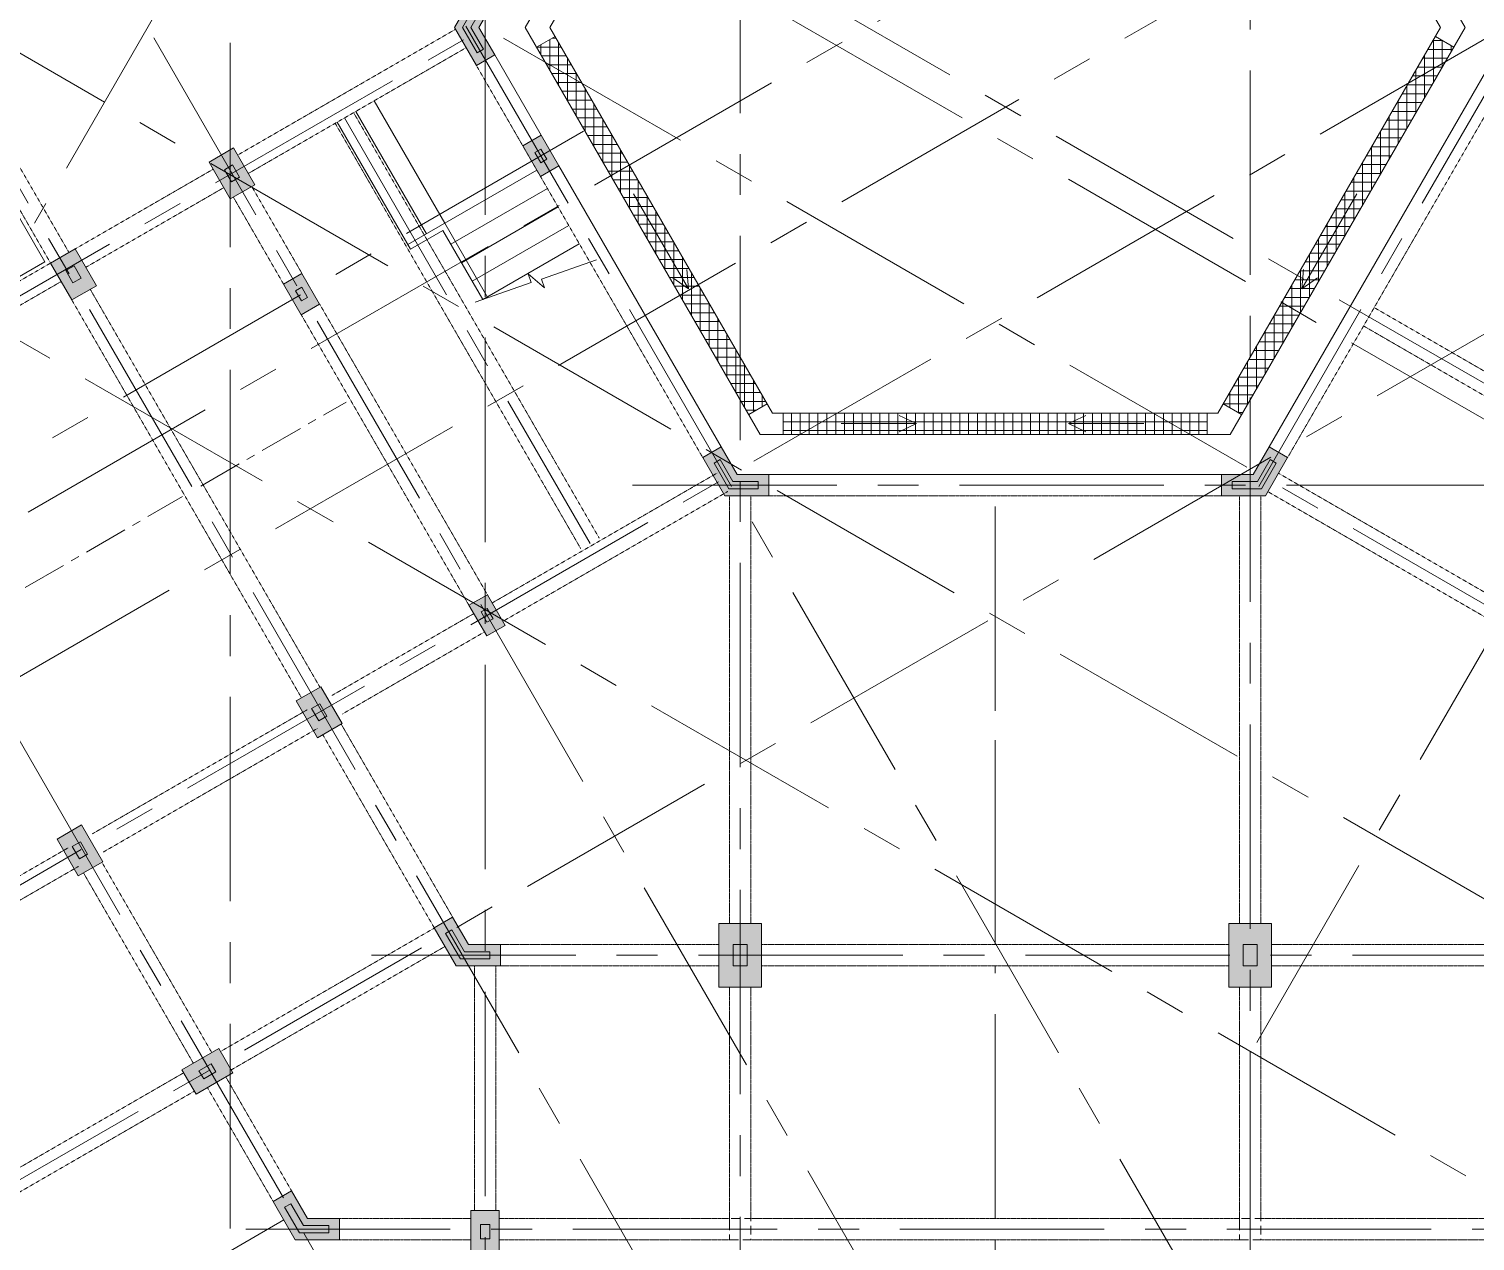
# Model space of a CAD drawing. Header units: millimetres. Extents: x 340192 to 549303, y -616317 to -538642.
# Drawn here: x 452804 to 455015, y -587588 to -585735 of the extents above; entities that cross this region are included whole.
import ezdxf
from ezdxf.lldxf.tags import DXFTag

# ---------------------------------------------------------------- set-up
doc = ezdxf.new("R2010")
doc.units = ezdxf.units.MM
doc.header["$LTSCALE"] = 250
doc.header["$MEASUREMENT"] = 0
for name, pattern in [('( Center )', [2, 1.25, -0.25, 0.25, -0.25]), ('__CENTER__0', [2000, 1250, -250, 250, -250]), ('__HIDDEN__0', [375, 250, -125]), ('HIDDEN', [375, 250, -125])]:
    doc.linetypes.add(name, pattern=pattern)
for name, color, linetype, lineweight in [('AR-STAIR', 70, 'Continuous', 13), ('CV-AB-CJ', 2, 'Continuous', 0), ('CV-CB-BEAM', 7, 'Continuous', 0), ('CV-CB-CIVIL', 70, 'Continuous', 0), ('CV-CB-COLUMN', 3, 'Continuous', 0), ('CV-CB-DRAIN', 25, 'Continuous', 0), ('CV-CB-SHADE', 25, 'Continuous', 0), ('CV-COL', 3, 'Continuous', 0), ('CV-GRID_LINE', 8, 'CENTER', 0), ('CV-MISC', 3, 'Continuous', 0)]:
    doc.layers.add(name, color=color, linetype=linetype, lineweight=lineweight)
tags = doc.linetypes.add('CENTER', pattern=[2, 1.25, -0.25, 0.25, -0.25]).pattern_tags.tags
tags[10:11] = [DXFTag(74, 4), DXFTag(75, 0), DXFTag(340, '0'), DXFTag(46, 1.0), DXFTag(50, 0.0), DXFTag(44, 0.0), DXFTag(45, 0.0)]
tags[8:9] = [DXFTag(74, 4), DXFTag(75, 0), DXFTag(340, '0'), DXFTag(46, 1.0), DXFTag(50, 0.0), DXFTag(44, 0.0), DXFTag(45, 0.0)]
tags[6:7] = [DXFTag(74, 4), DXFTag(75, 0), DXFTag(340, '0'), DXFTag(46, 1.0), DXFTag(50, 0.0), DXFTag(44, 0.0), DXFTag(45, 0.0)]
tags[4:5] = [DXFTag(74, 4), DXFTag(75, 0), DXFTag(340, '0'), DXFTag(46, 1.0), DXFTag(50, 0.0), DXFTag(44, 0.0), DXFTag(45, 0.0)]

msp = doc.modelspace()

# ---------------------------------------------------------------- hatches: boundary and pattern name
at = {"layer": 'CV-CB-DRAIN', "linetype": 'Continuous', "ltscale": 0.000108333329468254}
h = msp.add_hatch(dxfattribs=at)
h.set_pattern_fill('NET', color=256, style=0, pattern_type=2)
h.set_pattern_definition([(120, (-88043.78764137143, 0), (-732964182.7816975, -423177068.2353666), []), (210, (-88043.78764137143, 0), (423177068.2353677, -732964182.7816969), [])])
h.paths.add_polyline_path([(453608.278481139, -585746.8838965957), (453580.1326565203, -585763.1338960159), (453904.4590518284, -586324.8836909257), (453932.6048764473, -586308.6336915054)])
h = msp.add_hatch(dxfattribs=at)
h.set_pattern_fill('NET', color=256, style=0, pattern_type=2)
h.set_pattern_definition([(240, (-88043.78764137143, 0), (732964182.781697, -423177068.2353674), []), (329.9999999999999, (-88043.78764137143, 0), (423177068.2353675, 732964182.7816969), [])])
h.paths.add_polyline_path([(454982.4798852523, -585763.1338960156), (454954.3340606334, -585746.8838965952), (454630.0076653251, -586308.6336915054), (454658.153489944, -586324.8836909257)])
h = msp.add_hatch(dxfattribs=at)
h.set_pattern_fill('NET', color=256, style=0, pattern_type=2)
h.set_pattern_definition([(0, (-88043.78764137143, 0), (0, 846354136.470734), []), (90, (-88043.78764137143, 0), (-846354136.470734, 5.183622510870033e-08), [])])
h.paths.add_polyline_path([(454605.632666195, -586322.7066038148), (453956.9798755777, -586322.7066038148), (453956.9798755777, -586355.2066026554), (454605.632666195, -586355.2066026554)])
at = {"layer": 'CV-CB-SHADE', "linetype": 'Continuous', "ltscale": 0.108333329468254, "extrusion": (0, 0, -1)}
for points in [[(-453488.1775961999, -585791.2797189307), (-453516.323420815, -585775.0297195116), (-453491.9484216842, -585732.8109825847), (-453516.3234208148, -585690.5922456548), (-453488.1775961957, -585674.3422462348), (-453454.4206555274, -585732.8109825818)], [(-453935.3773448605, -586448.9149326428), (-453935.3773448605, -586416.4149338023), (-453886.6273465981, -586416.4149338023), (-453862.2523474689, -586374.1961968745), (-453834.1065228531, -586390.4461962926), (-453867.8634635229, -586448.9149326428)], [(-454694.7490782475, -586448.9149326419), (-454728.5060189175, -586390.4461962914), (-454700.3601943016, -586374.1961968734), (-454675.9851951724, -586416.4149338013), (-454627.2351969099, -586416.4149338013), (-454627.2351969099, -586448.9149326419)], [(-454694.7490790664, -586448.9149331144), (-454728.5060197361, -586390.446196764), (-454700.3601951204, -586374.1961973461), (-454675.9851959911, -586416.414934274), (-454627.2351977286, -586416.414934274), (-454627.2351977286, -586448.9149331144)], [(-453524.7610368202, -587167.7065736663), (-453524.7610368202, -587135.2065748258), (-453476.0110385575, -587135.2065748258), (-453451.6360394282, -587092.9878378978), (-453423.4902148126, -587109.2378373159), (-453457.2471554821, -587167.7065736663)], [(-453278.6414370984, -587586.414892062), (-453278.6414370984, -587553.9148932215), (-453229.8914388358, -587553.9148932215), (-453205.5164397066, -587511.6961562937), (-453177.3706150907, -587527.9461557118), (-453211.1275557607, -587586.414892062)]]:
    msp.add_hatch(color=25, dxfattribs=at).paths.add_polyline_path(points)
at = {"layer": 'CV-CB-SHADE', "ltscale": 2.900624896512499e-07}
h = msp.add_hatch(dxfattribs=at)
h.set_pattern_fill('NET', color=256, style=0, pattern_type=2)
h.set_pattern_definition([(0, (-26099.82507437143, -61334.821712), (0, 13.541666), []), (90, (-26099.82507437143, -61334.821712), (-13.541666, 8.293522051011272e-16), [])])
h.paths.add_polyline_path([(453904.4590518284, -586324.8836909257), (453932.6048764473, -586308.6336915054), (453608.278481139, -585746.8838965957), (453580.1326565203, -585763.1338960159)])
h = msp.add_hatch(dxfattribs=at)
h.set_pattern_fill('NET', color=256, style=0, pattern_type=2)
h.set_pattern_definition([(0, (-25317.26471837142, -61121.77617899999), (0, 13.541666), []), (90, (-25317.26471837142, -61121.77617899999), (-13.541666, 8.293522051011272e-16), [])])
h.paths.add_polyline_path([(454982.4798852523, -585763.1338960156), (454954.3340606334, -585746.8838965952), (454630.0076653251, -586308.6336915054), (454658.153489944, -586324.8836909257)])
at = {"layer": 'CV-CB-SHADE', "ltscale": 0.108333329468254, "extrusion": (0, 0, -1)}
for points in [[(-453586.1212300207, -585960.9230686153), (-453614.2670546377, -585944.6730691952), (-453587.1837222708, -585897.7633614981), (-453559.0378976534, -585914.0133609179)], [(-453220.2255099768, -586172.173061076), (-453248.371334594, -586155.9230616562), (-453221.288002227, -586109.013353959), (-453193.1421776093, -586125.2633533787)], [(-453503.7879998517, -586663.3177006787), (-453531.9338244692, -586647.0677012588), (-453504.8504921016, -586600.1579935617), (-453476.7046674847, -586616.4079929814)], [(-453245.2092603956, -586818.8628322574), (-453282.7370265546, -586797.196166363), (-453250.2370277144, -586740.9045171271), (-453212.7092615557, -586762.5711830215)], [(-452879.3135403535, -587030.1128247197), (-452916.8413065123, -587008.4461588254), (-452884.3413076723, -586952.1545095894), (-452846.8135415135, -586973.8211754839)], [(-453923.8062836407, -587200.2065725068), (-453923.8062836407, -587102.7065759854), (-453858.8062859598, -587102.7065759854), (-453858.8062859598, -587200.2065725068)], [(-454703.8062558122, -587200.2065725068), (-454703.8062558122, -587102.7065759854), (-454638.8062581313, -587102.7065759854), (-454638.8062581313, -587200.2065725068)], [(-454703.8062566287, -587200.2065729793), (-454703.8062566287, -587102.706576458), (-454638.8062589476, -587102.706576458), (-454638.8062589476, -587200.2065729793)], [(-453059.5149262017, -587363.8974455537), (-453115.806575439, -587331.3974467131), (-453094.1399095451, -587293.8696805545), (-453037.8482603075, -587326.3696793953)], [(-453522.9729646056, -587606.4565580126), (-453522.9729646056, -587541.4565603316), (-453479.6396328188, -587541.4565603316), (-453479.6396328188, -587606.4565580126)]]:
    msp.add_hatch(color=25, dxfattribs=at).paths.add_polyline_path(points)
at = {"layer": 'CV-CB-SHADE', "ltscale": 0.000108333329468254, "extrusion": (0, 0, -1)}
for points in [[(-453111.8053762392, -585995.2172138275), (-453149.3331423978, -585973.5505479339), (-453116.8331435575, -585917.2588986963), (-453079.3053773988, -585938.9255645899)], [(-452869.413091065, -586149.5481076746), (-452906.9408572233, -586127.881441781), (-452874.440858383, -586071.5897925433), (-452836.9130922245, -586093.2564584368)]]:
    msp.add_hatch(color=256, dxfattribs=at).paths.add_polyline_path(points)
at = {"layer": 'CV-CB-SHADE', "ltscale": 2.900624896512499e-07}
h = msp.add_hatch(dxfattribs=at)
h.set_pattern_fill('NET', color=256, style=0, pattern_type=2)
h.set_pattern_definition([(0, (-25567.77270737142, -61487.948189), (0, 13.541666), []), (90, (-25567.77270737142, -61487.948189), (-13.541666, 8.293522051011272e-16), [])])
h.paths.add_polyline_path([(454605.632666195, -586355.2066026554), (454605.632666195, -586322.7066038148), (453956.9798755777, -586322.7066038148), (453956.9798755777, -586355.2066026554)])

# ---------------------------------------------------------------- linework, layer by layer
at = {"layer": 'AR-STAIR', "ltscale": 0.000108333329468254}
for p, q in [((453439.7046063088, -586032.3220266266, -232618.3581782758), (453331.6421101646, -585845.152292912, -232618.3581782758)), ((453411.55878169, -586048.5720260469, -232618.3581782758), (453303.4962855457, -585861.4022923323, -232618.3581782758)), ((453387.4754569261, -586071.858481622, -232618.3581782758), (453275.3504609265, -585877.6522917525, -232618.3581782758)), ((453580.4337294028, -585951.0720295256, -232618.3581782758), (453432.668150154, -586036.3845264817, -232618.3581782758)), ((453596.6837288233, -585979.2178541443, -232618.3581782758), (453448.9181495743, -586064.5303511006, -232618.3581782758)), ((453612.9337282434, -586007.3636787633, -232618.3581782758), (453465.1681489946, -586092.6761757194, -232618.3581782758)), ((453432.668150154, -586036.3845264817, -232618.3581782758), (453383.4129570709, -586064.8220254671, -232618.3581782758)), ((453436.7306500091, -586043.4209826365, -232618.3581782758), (453387.4754569261, -586071.858481622, -232618.3581782758)), ((453497.668147835, -586148.9678249568, -232618.3581782758), (453436.7306500091, -586043.4209826365, -232618.3581782758)), ((453505.4824970435, -586146.2526753942, -232618.3581782758), (453439.7046063088, -586032.3220266266, -232618.3581782758)), ((453629.1837276635, -586035.509503382, -232618.3581782758), (453481.4181484148, -586120.8220003381, -232618.3581782758)), ((453645.4337270838, -586063.6553280009, -232618.3581782758), (453497.6681478354, -586148.9678249571, -232618.3581782758))]:
    msp.add_line(p, q, dxfattribs=at)
at = {"layer": 'AR-STAIR', "color": 2, "ltscale": 0.000108333329468254, "elevation": -232618.3581782758, "flags": 128}
msp.add_lwpolyline([(453486.3611221297, -586152.8965290727), (453572.0472410722, -586123.1242956895), (453567.4283774177, -586109.8309530171), (453592.0159346674, -586131.0842340135), (453587.3970710127, -586117.7908913409), (453671.8211356877, -586088.4571674233)], dxfattribs=at)
at = {"layer": 'CV-AB-CJ', "color": 2, "ltscale": 0.108333329468254, "elevation": -232618.3581782758, "flags": 128}
for points in [[(453466.9299123872, -585732.8109847553), (453489.4345394988, -585693.8318271914), (453498.8164810385, -585699.2484936648), (453479.4391677734, -585732.810984755), (453498.8164810419, -585766.373475848), (453489.4345395025, -585771.7901423216), (453466.9299123872, -585732.8109847553)], [(453874.1180912185, -586438.0816006273), (453919.1273454424, -586438.0816006273), (453919.1273454424, -586427.2482676806), (453880.3727189114, -586427.2482676806), (453860.9954056445, -586393.6857765869), (453851.6134641048, -586399.1024430601), (453874.1180912185, -586438.0816006273)], [(454688.4944521923, -586438.0816006273), (454643.4851979674, -586438.0816006273), (454643.4851979674, -586427.2482676806), (454682.2398244988, -586427.2482676806), (454701.6171377658, -586393.6857765869), (454710.9990793053, -586399.1024430601), (454688.4944521923, -586438.0816006273)], [(453463.5017831778, -587156.873241651), (453508.5110374017, -587156.873241651), (453508.5110374017, -587146.039908704), (453469.7564108708, -587146.039908704), (453450.3790976034, -587112.4774176104), (453440.9971560641, -587117.8940840836), (453463.5017831778, -587156.873241651)], [(453217.3821834562, -587575.5815600465), (453262.3914376803, -587575.5815600465), (453262.3914376803, -587564.7482270997), (453223.6368111494, -587564.7482270997), (453204.2594978819, -587531.1857360061), (453194.8775563427, -587536.6024024793), (453217.3821834562, -587575.5815600465)]]:
    msp.add_lwpolyline(points, dxfattribs=at)
at = {"layer": 'CV-AB-CJ', "color": 2, "ltscale": 0.108333329468254}
for points in [[(453586.4757552145, -585939.8704583722, -232618.3581782758), (453595.8576967542, -585934.4537918988, -232618.3581782758), (453586.8305597744, -585918.816435912, -232618.3581782758), (453577.4486182349, -585924.2331023852, -232618.3581782758)], [(453220.5800351666, -586151.1204508351, -232618.3581782758), (453229.9619767061, -586145.7037843617, -232618.3581782758), (453220.9348397265, -586130.0664283751, -232618.3581782758), (453211.5528981867, -586135.4830948485, -232618.3581782758)], [(453504.1425250436, -586642.2650904361, -232618.3581782758), (453513.5244665831, -586636.8484239627, -232618.3581782758), (453504.4973296035, -586621.2110679761, -232618.3581782758), (453495.1153880641, -586626.6277344495, -232618.3581782758)], [(453902.1396185639, -587135.2065752984, -232618.3581782758), (453880.4729526702, -587135.2065752984, -232618.3581782758), (453880.4729526702, -587167.7065741388, -232618.3581782758), (453902.1396185639, -587167.7065741388, -232618.3581782758)], [(454682.1395907351, -587135.2065752984, -232618.3581782758), (454660.4729248414, -587135.2065752984, -232618.3581782758), (454660.4729248414, -587167.7065741388, -232618.3581782758), (454682.1395907351, -587167.7065741388, -232618.3581782758)]]:
    msp.add_3dface(points, dxfattribs=at)
at = {"layer": 'CV-AB-CJ', "color": 2, "ltscale": 0.0001354166618353174}
for points in [[(453125.9905384299, -585962.0088958463, -232618.3581782758), (453113.4813143168, -585969.2310997552, -232618.3581782758), (453102.6479813703, -585950.4672166759, -232618.3581782758), (453115.1572054832, -585943.2450127669, -232618.3581782758)], [(452883.5982532572, -586116.3397896917, -232618.3581782758), (452871.0890291441, -586123.5619936008, -232618.3581782758), (452860.2556961976, -586104.7981105215, -232618.3581782758), (452872.7649203106, -586097.5759066126, -232618.3581782758)], [(453259.394423406, -586785.6545147498, -232618.3581782758), (453246.8851992931, -586792.8767186587, -232618.3581782758), (453236.0518663466, -586774.1128355793, -232618.3581782758), (453248.5610904592, -586766.8906316705, -232618.3581782758)], [(452893.4987033618, -586996.9045072129, -232618.3581782758), (452880.9894792487, -587004.1267111216, -232618.3581782758), (452870.1561463022, -586985.3628280424, -232618.3581782758), (452882.6653704155, -586978.1406241335, -232618.3581782758)], [(453089.8204613674, -587329.721508637, -232618.3581782758), (453082.5982574584, -587317.2122845241, -232618.3581782758), (453063.8343743792, -587328.0456174709, -232618.3581782758), (453071.0565782886, -587340.554841584, -232618.3581782758)], [(453508.5285034401, -587563.1232266979, -232618.3581782758), (453494.084095622, -587563.1232266979, -232618.3581782758), (453494.084095622, -587584.7898925918, -232618.3581782758), (453508.5285034401, -587584.7898925918, -232618.3581782758)]]:
    msp.add_3dface(points, dxfattribs=at)
at = {"layer": 'CV-CB-BEAM', "linetype": 'HIDDEN', "ltscale": 4.333333178730159e-07}
for p, q in [((453123.062309594, -585928.0481307603, -232618.3581782758), (453456.121233838, -585735.7564711919, -232618.3581782758)), ((452690.7125659959, -585775.0297212324, -232618.3581782758), (452865.0589168445, -586077.0064590161, -232618.3581782758)), ((453139.3123090139, -585956.193955379, -232618.3581782758), (453472.3712332586, -585763.9022958109, -232618.3581782758)), ((452662.5667413774, -585791.2797206532, -232618.3581782758), (452840.7047587579, -586099.8238175163, -232618.3581782758)), ((453488.1775968497, -585791.2797206335, -232618.3581782758), (453834.1065228591, -586390.4461962892, -232618.3581782758)), ((455074.4349449236, -585791.279720633, -232618.3581782758), (454728.5060189139, -586390.4461962892, -232618.3581782758)), ((453300.3064254204, -585863.2439589303, -232618.3581782758), (453675.9522453508, -586513.8816047006, -232618.3581782758)), ((453272.1606008013, -585879.4939583505, -232618.3581782758), (453647.8064207316, -586530.131604121, -232618.3581782758)), ((452865.0589168433, -586077.0064590167, -232618.3581782758), (453085.5345434347, -585949.7147966546, -232618.3581782758)), ((452890.690857803, -586099.7356171621, -232618.3581782758), (453101.7845428553, -585977.8606212733, -232618.3581782758)), ((453144.6421712154, -585976.2588814069, -232618.3581782758), (453221.2880014075, -586109.0133534875, -232618.3581782758)), ((453116.4963465992, -585992.508880826, -232618.3581782758), (453193.1421767906, -586125.2633529061, -232618.3581782758)), ((452500.5704880297, -586287.4439515088, -232618.3581782758), (452836.9130922254, -586093.2564584364, -232618.3581782758)), ((452516.8204874497, -586315.5897761277, -232618.3581782758), (452853.1630916458, -586121.402283055, -232618.3581782758)), ((452897.5589156851, -586133.2981082528, -232618.3581782758), (453248.8297364864, -586741.7170170968, -232618.3581782758)), ((452869.4130910664, -586149.5481076738, -232618.3581782758), (453220.6839118668, -586757.9670165172, -232618.3581782758)), ((453248.3713337763, -586155.9230611883, -232618.3581782758), (453504.85049129, -586600.157993085, -232618.3581782758)), ((453220.2255091589, -586172.1730606074, -232618.3581782758), (453476.704666673, -586616.4079925043, -232618.3581782758)), ((455193.9044087972, -586353.519180267, -232618.3581782758), (454860.8454833651, -586161.2275200129, -232618.3581782758)), ((455177.6544093774, -586381.6650048861, -232618.3581782758), (454844.5954839452, -586189.3733446316, -232618.3581782758)), ((453512.1629923335, -586612.8236154927, -232618.3581782758), (453856.4802468306, -586414.0319559218, -232618.3581782758)), ((455291.5848940914, -586747.6649301712, -232618.3581782758), (454714.5954885885, -586414.5399415846, -232618.3581782758)), ((453528.4129917538, -586640.9694401115, -232618.3581782758), (453872.730246251, -586442.1777805405, -232618.3581782758)), ((454698.3454891671, -586442.6857662044, -232618.3581782758), (455275.3348946712, -586775.810754791, -232618.3581782758)), ((453875.05628538, -587102.7065759853, -232618.3581782758), (453875.05628538, -586448.9149326456, -232618.3581782758)), ((453907.5562842205, -587102.7065759853, -232618.3581782758), (453907.5562842205, -586448.9149326456, -232618.3581782758)), ((453935.3773448626, -586448.9149326456, -232618.3581782758), (454627.6759977393, -586448.9149326452, -232618.3581782758)), ((454655.0562575514, -587102.7065759853, -232618.3581782758), (454655.0562575514, -586448.9149326452, -232618.3581782758)), ((454687.5562563921, -587102.7065759853, -232618.3581782758), (454687.5562563921, -586448.9149326452, -232618.3581782758)), ((453266.825221072, -586754.4694437733, -232618.3581782758), (453484.0171677161, -586629.0736149123, -232618.3581782758)), ((453283.0752204918, -586782.6152683923, -232618.3581782758), (453500.2671671364, -586657.2194395311, -232618.3581782758)), ((452900.9295010276, -586965.7194362367, -232618.3581782758), (453229.2974549136, -586776.136109667, -232618.3581782758)), ((452917.1795004476, -586993.8652608556, -232618.3581782758), (453245.5474543337, -586804.2819342859, -232618.3581782758)), ((453253.1839107057, -586814.2586657557, -232618.3581782758), (453423.4902148115, -587109.2378373165, -232618.3581782758)), ((453281.3297353248, -586798.0086663356, -232618.3581782758), (453451.6360394305, -587092.9878378964, -232618.3581782758)), ((452539.7247521612, -587174.2610952277, -232618.3581782758), (452863.4017348691, -586987.3861021304, -232618.3581782758)), ((452555.9747515817, -587202.4069198465, -232618.3581782758), (452879.6517342895, -587015.5319267495, -232618.3581782758)), ((453083.3506763648, -587300.0988472354, -232618.3581782758), (452915.4340152795, -587009.2586587988, -232618.3581782758)), ((453055.2048517464, -587316.3488466559, -232618.3581782758), (452887.2881906608, -587025.508658219, -232618.3581782758)), ((453096.8482423724, -587298.5606506154, -232618.3581782758), (453423.8089046173, -587109.7898242536, -232618.3581782758)), ((453113.098241793, -587326.706475234, -232618.3581782758), (453440.0589040379, -587137.9356488724, -232618.3581782758)), ((453858.8062859598, -587135.2065748264, -232618.3581782758), (453524.7610368198, -587135.2065748264, -232618.3581782758)), ((454638.8062581316, -587135.2065748264, -232618.3581782758), (453923.8062836407, -587135.2065748264, -232618.3581782758)), ((455037.8515065914, -587135.2065757711, -232618.3581782758), (454703.8062566287, -587135.2065748264, -232618.3581782758)), ((453485.0562992946, -587541.4565608044, -232618.3581782758), (453485.0562992946, -587167.7065736671, -232618.3581782758)), ((453517.556298135, -587541.4565608044, -232618.3581782758), (453517.556298135, -587167.7065736671, -232618.3581782758)), ((453858.8062859598, -587167.7065736671, -232618.3581782758), (453524.7610368202, -587167.7065736671, -232618.3581782758)), ((454638.8062581316, -587167.7065736671, -232618.3581782758), (453923.8062836407, -587167.7065736671, -232618.3581782758)), ((455037.8515065914, -587167.7065746116, -232618.3581782758), (454703.8062566287, -587167.7065736671, -232618.3581782758)), ((453875.05628538, -587557.7065597529, -232618.3581782758), (453875.05628538, -587200.2065725068, -232618.3581782758)), ((453907.5562842205, -587557.7065597529, -232618.3581782758), (453907.5562842205, -587200.2065725068, -232618.3581782758)), ((454655.0562575514, -587557.7065597529, -232618.3581782758), (454655.0562575514, -587200.2065725068, -232618.3581782758)), ((454687.5562563921, -587557.7065597529, -232618.3581782758), (454687.5562563921, -587200.2065725068, -232618.3581782758)), ((452730.9525223277, -587509.8106430785, -232618.3581782758), (453040.5565931348, -587331.0606494558, -232618.3581782758)), ((453205.5164397092, -587511.6961562921, -232618.3581782758), (453105.0173422588, -587337.6266133938, -232618.3581782758)), ((452742.511550569, -587540.6648011704, -232618.3581782758), (453056.8065925552, -587359.2064740744, -232618.3581782758)), ((453177.3706150901, -587527.9461557122, -232618.3581782758), (453076.8715176404, -587353.8766128143, -232618.3581782758)), ((453278.6414370984, -587553.9148932215, -232618.3581782758), (453479.6396336373, -587553.9148932215, -232618.3581782758)), ((453522.9729654249, -587553.9148932215, -232618.3581782758), (453875.6901062336, -587553.9148932215, -232618.3581782758)), ((453907.5562842205, -587554.0078090456, -232618.3581782758), (454655.0562575514, -587554.0078090456, -232618.3581782758)), ((454687.5562563921, -587554.0078090456, -232618.3581782758), (455039.6395779803, -587554.0078090456, -232618.3581782758)), ((453278.6414370984, -587586.414892062, -232618.3581782758), (453479.6396336373, -587586.414892062, -232618.3581782758)), ((453522.9729654249, -587586.414892062, -232618.3581782758), (453875.6901062336, -587586.414892062, -232618.3581782758)), ((453907.5562842205, -587586.507807886, -232618.3581782758), (454655.0562575514, -587586.507807886, -232618.3581782758)), ((454687.5562563921, -587586.507807886, -232618.3581782758), (455039.6395779803, -587586.507807886, -232618.3581782758))]:
    msp.add_line(p, q, dxfattribs=at)
at = {"layer": 'CV-CB-BEAM', "linetype": 'Continuous', "ltscale": 0.000108333329468254}
for p, q in [((453516.3234218786, -585775.0297209758, -232618.3581782758), (453587.1837218633, -585897.7633607883, -232618.3581782758)), ((455046.2891203117, -585775.0297212165, -232618.3581782758), (454700.3601943016, -586374.1961968734, -232618.3581782758)), ((453614.2670538184, -585944.6730687284, -232618.3581782758), (453862.252347475, -586374.196196871, -232618.3581782758)), ((453935.3773448626, -586416.4149338013, -232618.3581782758), (454627.2351969099, -586416.414933801, -232618.3581782758))]:
    msp.add_line(p, q, dxfattribs=at)
at = {"layer": 'CV-CB-CIVIL', "ltscale": 0.000108333329468254}
for p, q in [((452827.9681154447, -586091.091949694, -232618.3581782758), (452739.4056186043, -585937.6972055217, -232618.3581782758)), ((452646.4275466531, -586195.9044459547, -232618.3581782758), (452827.9681154447, -586091.091949694, -232618.3581782758))]:
    msp.add_line(p, q, dxfattribs=at)
at = {"layer": 'CV-CB-COLUMN', "color": 8, "linetype": '__CENTER__0', "ltscale": 0.000216666658936508}
for p, q in [((453066.7960653427, -586434.0087817295, -232618.3581782758), (453288.6789827543, -586305.904619633, -232618.3581782758)), ((452704.1840248365, -586643.3629409276, -232618.3581782758), (453038.650240724, -586450.2587811498, -232618.3581782758))]:
    msp.add_line(p, q, dxfattribs=at)
at = {"layer": 'CV-CB-COLUMN', "color": 3, "ltscale": 0.0001354166618353174, "elevation": -232618.3581782758, "flags": 128}
for points in [[(453454.420657001, -585732.8109847556), (453488.1775976694, -585674.3422484088), (453516.3234222881, -585690.5922478287), (453491.9484231573, -585732.8109847588), (453516.3234222887, -585775.0297216855), (453488.1775976732, -585791.2797211047), (453454.420657001, -585732.8109847556)], [(453867.863463523, -586448.9149335882), (453935.3773448609, -586448.9149335882), (453935.3773448609, -586416.4149347476), (453886.6273465981, -586416.4149347476), (453862.2523474689, -586374.19619782), (453834.1065228531, -586390.4461972378), (453867.863463523, -586448.9149335882)], [(454694.7490798848, -586448.9149335872), (454627.2351985475, -586448.9149335872), (454627.2351985475, -586416.4149347466), (454675.9851968096, -586416.4149347466), (454700.3601959393, -586374.1961978187), (454728.5060205549, -586390.4461972368), (454694.7490798848, -586448.9149335872)], [(453457.2471554825, -587167.7065746116), (453524.7610368202, -587167.7065746116), (453524.7610368202, -587135.2065757711), (453476.0110385578, -587135.2065757711), (453451.6360394282, -587092.9878388433), (453423.4902148126, -587109.2378382612), (453457.2471554825, -587167.7065746116)], [(453113.0982422038, -587326.7064759454), (453115.806575439, -587331.3974467127), (453059.5149262017, -587363.8974455537), (453056.806592966, -587359.2064747863)], [(453211.1275557607, -587586.4148930075), (453278.6414370984, -587586.4148930075), (453278.6414370984, -587553.9148941668), (453229.8914388358, -587553.9148941668), (453205.5164397066, -587511.6961572391), (453177.370615091, -587527.9461566571), (453211.1275557607, -587586.4148930075)], [(453517.5562989539, -587541.4565608044), (453522.9729654249, -587541.4565608044), (453522.9729654249, -587606.4565584853), (453517.5562989539, -587606.4565584853)]]:
    msp.add_lwpolyline(points, dxfattribs=at)
at = {"layer": 'CV-CB-COLUMN', "color": 3, "ltscale": 0.0001354166618353174}
for points in [[(453586.1212300206, -585960.9230686176, -232618.3581782758), (453614.2670546403, -585944.673069197, -232618.3581782758), (453587.183722273, -585897.7633614975, -232618.3581782758), (453559.0378976534, -585914.0133609179, -232618.3581782758)], [(453111.8053762378, -585995.2172138266, -232618.3581782758), (453149.3331423973, -585973.5505479323, -232618.3581782758), (453116.8331435569, -585917.2588986963, -232618.3581782758), (453079.305377398, -585938.9255645907, -232618.3581782758)], [(452869.4130910661, -586149.5481076731, -232618.3581782758), (452906.9408572226, -586127.8814417794, -232618.3581782758), (452874.4408583822, -586071.5897925427, -232618.3581782758), (452836.9130922254, -586093.2564584364, -232618.3581782758)], [(453220.2255099775, -586172.17306108, -232618.3581782758), (453248.3713345932, -586155.923061662, -232618.3581782758), (453221.2880022249, -586109.0133539606, -232618.3581782758), (453193.1421776093, -586125.2633533787, -232618.3581782758)], [(453503.7879998517, -586663.3177006787, -232618.3581782758), (453531.9338244692, -586647.0677012588, -232618.3581782758), (453504.8504921016, -586600.1579935617, -232618.3581782758), (453476.7046674847, -586616.4079929814, -232618.3581782758)], [(453245.2092612142, -586818.8628327303, -232618.3581782758), (453282.7370273732, -586797.1961668358, -232618.3581782758), (453250.2370285331, -586740.9045175997, -232618.3581782758), (453212.7092623741, -586762.5711834943, -232618.3581782758)], [(452879.3135411725, -587030.1128251932, -232618.3581782758), (452916.8413073295, -587008.4461592995, -232618.3581782758), (452884.3413084888, -586952.1545100629, -232618.3581782758), (452846.8135423321, -586973.8211759565, -232618.3581782758)], [(453923.8062844575, -587102.706576458, -232618.3581782758), (453858.8062867763, -587102.706576458, -232618.3581782758), (453858.8062867763, -587200.2065729795, -232618.3581782758), (453923.8062844575, -587200.2065729795, -232618.3581782758)], [(454703.8062566287, -587102.706576458, -232618.3581782758), (454638.8062589476, -587102.706576458, -232618.3581782758), (454638.8062589476, -587200.2065729795, -232618.3581782758), (454703.8062566287, -587200.2065729795, -232618.3581782758)], [(453115.806575439, -587331.3974467127, -232618.3581782758), (453094.1399095451, -587293.8696805545, -232618.3581782758), (453037.8482603075, -587326.3696793953, -232618.3581782758), (453059.5149262017, -587363.8974455537, -232618.3581782758)], [(453522.9729654249, -587541.4565608044, -232618.3581782758), (453479.6396336373, -587541.4565608044, -232618.3581782758), (453479.6396336373, -587606.4565584853, -232618.3581782758), (453522.9729654249, -587606.4565584853, -232618.3581782758)]]:
    msp.add_3dface(points, dxfattribs=at)
at = {"layer": 'CV-CB-COLUMN', "linetype": '__HIDDEN__0', "ltscale": 0.000216666658936508}
for points in [[(453875.05628538, -587586.507807886, -232618.3581782758), (453907.5562842205, -587586.507807886, -232618.3581782758), (453907.5562842205, -587554.0078090455, -232618.3581782758), (453875.05628538, -587554.0078090455, -232618.3581782758)], [(454655.0562575514, -587586.507807886, -232618.3581782758), (454687.5562563921, -587586.507807886, -232618.3581782758), (454687.5562563921, -587554.0078090455, -232618.3581782758), (454655.0562575514, -587554.0078090455, -232618.3581782758)]]:
    msp.add_3dface(points, dxfattribs=at)
at = {"layer": 'CV-CB-DRAIN', "linetype": 'Continuous', "ltscale": 0.000108333329468254}
for p, q in [((453608.278481139, -585746.8838965957, -232618.3581782758), (453580.1326565203, -585763.1338960159, -232618.3581782758)), ((454954.3340606334, -585746.8838965952, -232618.3581782758), (454982.4798852523, -585763.1338960156, -232618.3581782758)), ((453932.6048764473, -586308.6336915054, -232618.3581782758), (453904.4590518284, -586324.8836909257, -232618.3581782758)), ((454630.0076653251, -586308.6336915054, -232618.3581782758), (454658.153489944, -586324.8836909257, -232618.3581782758)), ((453956.9798755777, -586322.7066038148, -232618.3581782758), (453956.9798755777, -586355.2066026554, -232618.3581782758)), ((454605.632666195, -586322.7066038148, -232618.3581782758), (454605.632666195, -586355.2066026554, -232618.3581782758))]:
    msp.add_line(p, q, dxfattribs=at)
at = {"layer": 'CV-CB-DRAIN', "ltscale": 0.000108333329468254, "elevation": -232618.3581782758, "flags": 128}
for points in [[(454640.6465486942, -585110.4153659169), (453921.9659930785, -585110.4153659169), (453562.6257152707, -585732.8109842862), (453921.9659930785, -586355.2066026554), (454640.6465486942, -586355.2066026554), (454999.9868265021, -585732.8109842858), (454640.6465486942, -585110.4153659169)], [(454621.8826656148, -585142.9153647574), (453940.7298761573, -585142.9153647574), (453600.1534814295, -585732.8109842862), (453940.7298761574, -586322.7066038148), (454621.8826656148, -586322.7066038148), (454962.4590603437, -585732.8109842858), (454621.8826656148, -585142.9153647574)]]:
    msp.add_lwpolyline(points, close=True, dxfattribs=at)
at = {"layer": 'CV-COL', "linetype": 'Continuous', "ltscale": 0.000108333329468254}
msp.add_3dface([(452869.4130910664, -586149.5481076738, -232618.3581782758), (452906.9408572233, -586127.88144178, -232618.3581782758), (452874.440858383, -586071.5897925434, -232618.3581782758), (452836.9130922258, -586093.2564584371, -232618.3581782758)], dxfattribs=at)
at = {"layer": 'CV-GRID_LINE', "linetype": '( Center )'}
for p, q in [((453111.3063132838, -589068.9565075363, -232618.3581782758), (453111.3063132838, -581620.7367550356, -232618.3581782758)), ((453501.3062993694, -588519.6828536991, -232618.3581782758), (453501.3062993694, -581620.7367550356, -232618.3581782758)), ((453891.3062854549, -588863.9781948726, -232618.3581782758), (453891.3062854549, -581620.7367550357, -232618.3581782758)), ((454671.3062576268, -588611.1159057289, -232618.3581782758), (454671.3062576268, -581620.7367550356, -232618.3581782758)), ((454767.376782222, -582646.2042976965, -232618.3581782758), (452812.5749678567, -586032.0203589052, -232618.3581782758)), ((454684.2725775072, -586434.5607681916, -232618.3581782758), (456537.4722781606, -583224.7247300886, -232618.3581782758)), ((454681.1424743267, -587284.98223569, -232618.3581782758), (456903.367998164, -583435.9747225281, -232618.3581782758)), ((456824.0588275367, -583814.4189193994, -232618.3581782758), (451243.8743244259, -587036.1399443985, -232618.3581782758)), ((456970.3088223246, -584067.7313409637, -232618.3581782758), (451607.4264875299, -587163.9929005973, -232618.3581782758)), ((451343.3695008973, -584149.1756990694, -232618.3581782758), (456627.6181054477, -587200.0380533712, -232618.3581782758)), ((451362.1305033989, -584215.0480912874, -232618.3581782758), (456599.797848906, -587239.0167431415, -232618.3581782758)), ((456831.3860175612, -587655.4334077081, -232618.3581782758), (451197.1195061147, -584402.4881206388, -232618.3581782758)), ((457214.0588136283, -584489.9187102454, -232618.3581782758), (451587.11949221, -587738.633642188, -232618.3581782758)), ((456383.4663890657, -587847.1600835219, -232618.3581782758), (451002.1195130719, -584740.2380160645, -232618.3581782758)), ((451448.6445629243, -587499.5961675413, -232618.3581782758), (455946.7330217447, -584902.6235850027, -232618.3581782758)), ((456191.7020703928, -588176.2505657551, -232618.3581782758), (450811.6780745249, -585070.0922634944, -232618.3581782758)), ((456435.0438218391, -585390.016419361, -232618.3581782758), (451782.1194852437, -588076.3835376134, -232618.3581782758)), ((452036.6529242655, -585519.6651583193, -232618.3581782758), (454282.6110549822, -589409.7787523924, -232618.3581782758)), ((452646.4791239262, -585730.9151510217, -232618.3581782758), (454648.5067746342, -589198.5287602054, -232618.3581782758)), ((453472.0899794126, -585730.9151510209, -232618.3581782758), (455267.7149162491, -588841.0287729595, -232618.3581782758)), ((452994.7055207402, -585749.0609837029, -232618.3581782758), (454901.8191962073, -589052.2787654208, -232618.3581782758)), ((453286.2335131108, -585871.3689586403, -232618.3581782758), (453661.8793330412, -586522.0066044109, -232618.3581782758)), ((453651.8583059386, -585891.6966128073, -232618.3581782758), (451303.5570023259, -587247.4890025898, -232618.3581782758)), ((453726.6259123696, -586432.6649349227, -232618.3581782758), (458914.1184877155, -586432.6649349227, -232618.3581782758)), ((454281.3062729067, -586777.7065897547, -232618.3581782758), (454281.3062729067, -586448.9149348189, -232618.3581782758)), ((454281.3062729067, -587135.2065770001, -232618.3581782758), (454281.3062729067, -586810.2065885952, -232618.3581782758)), ((453327.484472218, -587151.4565759482, -232618.3581782758), (458914.1184877155, -587151.4565759482, -232618.3581782758)), ((454281.3062729067, -587553.914895395, -232618.3581782758), (454281.3062729067, -587167.7065758407, -232618.3581782758)), ((452490.1086096736, -587962.2648290435, -232618.3581782758), (453193.6206165311, -587556.0919825059, -232618.3581782758)), ((453135.667297139, -587570.1648935871, -232618.3581782758), (458872.2442911334, -587570.1648935871, -232618.3581782758)), ((454281.3062729067, -587980.2065468527, -232618.3581782758), (454281.3062729067, -587586.4148942356, -232618.3581782758))]:
    msp.add_line(p, q, dxfattribs=at)
at = {"layer": 'CV-MISC', "ltscale": 0.0001354166618353175}
for p, q in [((453812.5659877296, -586132.3608604373, -232618.3581782758), (453728.2955184691, -585987.5813813776, -232618.3581782758)), ((454750.046554043, -586132.3608604373, -232618.3581782758), (454834.3170233034, -585987.5813813776, -232618.3581782758)), ((453812.5659877296, -586132.3608604373, -232618.3581782758), (453809.8985583368, -586103.1508949678, -232618.3581782758)), ((454750.046554043, -586132.3608604373, -232618.3581782758), (454752.7139834354, -586103.1508949678, -232618.3581782758)), ((453812.5659877296, -586132.3608604373, -232618.3581782758), (453788.4844508351, -586115.6152089696, -232618.3581782758)), ((454750.046554043, -586132.3608604373, -232618.3581782758), (454774.1280909374, -586115.6152089696, -232618.3581782758)), ((454160.9168645165, -586338.7064525385, -232618.3581782758), (454134.355220873, -586326.2639307183, -232618.3581782758)), ((454393.4520817036, -586338.7064525385, -232618.3581782758), (454420.0137253469, -586326.2639307183, -232618.3581782758)), ((454160.9168645165, -586338.7064525385, -232618.3581782758), (454045.6543778522, -586338.4731628784, -232618.3581782758)), ((454160.9168645165, -586338.7064525385, -232618.3581782758), (454134.305071719, -586351.0413520671, -232618.3581782758)), ((454393.4520817036, -586338.7064525385, -232618.3581782758), (454508.7145683676, -586338.4731628784, -232618.3581782758)), ((454393.4520817036, -586338.7064525385, -232618.3581782758), (454420.0638745013, -586351.0413520671, -232618.3581782758))]:
    msp.add_line(p, q, dxfattribs=at)

doc.saveas('drawing.dxf')
